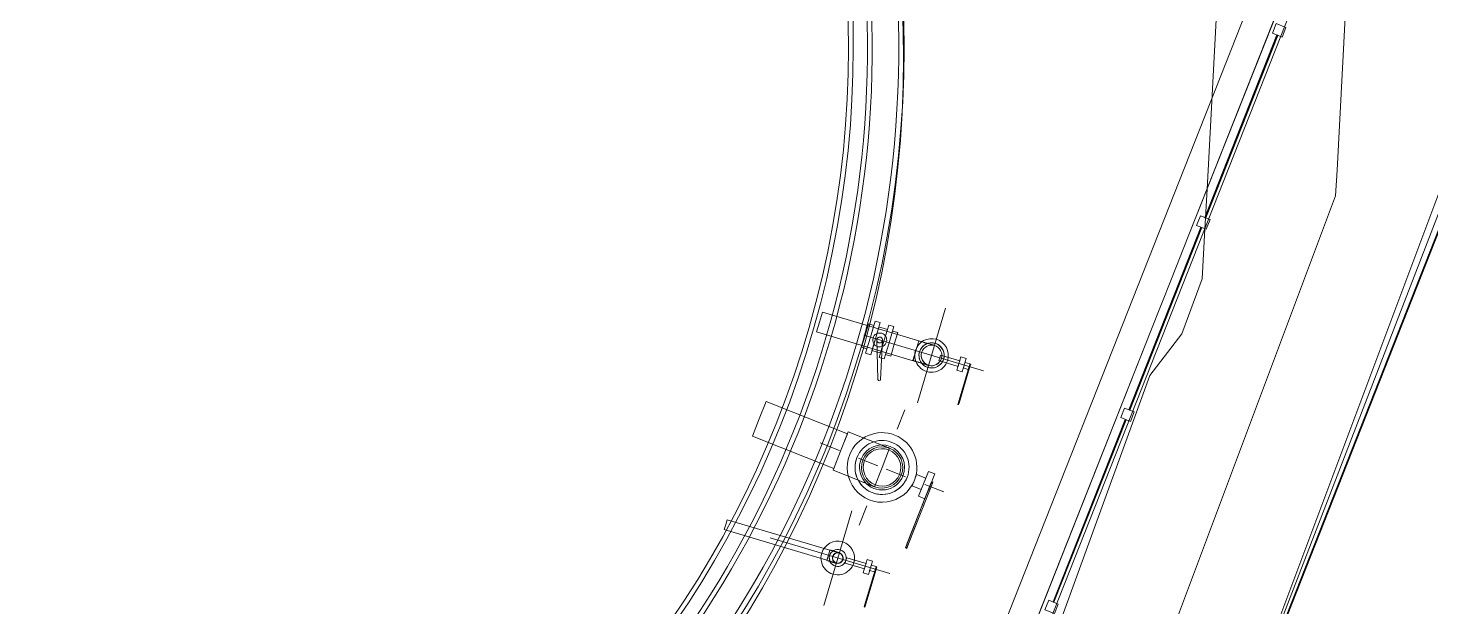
# Model space of a CAD drawing. Header units: metres. Extents: x -207 to 292, y -187 to 169.
# Drawn here: x -7.64 to -0.85, y -18.85 to -16.05 of the extents above; entities that cross this region are included whole.
import ezdxf

# ---------------------------------------------------------------- set-up
doc = ezdxf.new("R2010")
doc.units = ezdxf.units.M
doc.linetypes.add('Dash', pattern=[0.006, 0.003, -0.003])
for name, color, linetype, lineweight in [('A-GLAZ-CWMG', 7, 'Continuous', 9), ('C-TOPO', 7, 'Continuous', 9), ('C-TOPO-MAJR', 7, 'Continuous', 35), ('C-TOPO-MINR', 7, 'Continuous', 9), ('CERCO INTERIOR', 7, 'Continuous', 9), ('EQUIPOS PIS', 7, 'Continuous', 9), ('P-SANR-FIXT', 7, 'Continuous', 9), ('P-SANR-FIXT-HDLN', 7, 'Dash', 9), ('solera', 7, 'Continuous', 35)]:
    doc.layers.add(name, color=color, linetype=linetype, lineweight=lineweight)
doc.layers.add('PR10-ARQ-PL-001-Emplazamiento-C-1_dwg', color=7, linetype='Continuous', lineweight=9, true_color=0x767676)

# ---------------------------------------------------------------- blocks, each defined once
blk = doc.blocks.new('Circular Mullion - 5mm-2127248-PLANTA EMPLAZAMIENTO ACTUALIZADO')
at = {"layer": 'A-GLAZ-CWMG'}
for p, q in [((-107.6478273724652, -45.39675011483385), (-107.9973915295227, -46.28009880061981)), ((-107.6455027706611, -45.39767002051003), (-107.9950669277186, -46.281018706296)), ((-107.9950669277186, -46.281018706296), (-107.6455027706611, -45.39767002051003)), ((-107.9927423259147, -46.28193861197219), (-107.6431781688572, -45.3985899261862)), ((-107.6455027706611, -45.39767002051003), (-107.647827372465, -45.39675011483385)), ((-107.6431781688571, -45.3985899261862), (-107.6455027706611, -45.39767002051003)), ((-107.9973915295225, -46.28009880061983), (-107.9950669277186, -46.28101870629602)), ((-107.9950669277186, -46.28101870629602), (-107.9927423259146, -46.28193861197219))]:
    blk.add_line(p, q, dxfattribs=at)
blk = doc.blocks.new('Rectangular Mullion - 50 x 50 mm-2128568-PLANTA EMPLAZAMIENTO ACTUALIZADO')
at = {"layer": 'A-GLAZ-CWMG'}
for p, q in [((0.025, 0.025), (-0.025, 0.025)), ((-0.025, 0.025), (-0.025, -0.025)), ((0.025, -0.025), (0.025, 0.025)), ((-0.025, -0.025), (0.025, -0.025))]:
    blk.add_line(p, q, dxfattribs=at)
blk = doc.blocks.new('Rectangular Mullion - 50 x 50 mm-2128569-PLANTA EMPLAZAMIENTO ACTUALIZADO')
at = {"layer": 'A-GLAZ-CWMG'}
for p, q in [((-0.025, -0.025), (-0.025, 0.025)), ((-0.025, 0.025), (0.025, 0.025)), ((0.025, 0.025), (0.025, -0.025)), ((0.025, -0.025), (-0.025, -0.025))]:
    blk.add_line(p, q, dxfattribs=at)
blk = doc.blocks.new('M_Tuberia Alimentación-01 - M_Tuberia Alimentación-01-2152466-PLANTA EMPLAZAMIENTO ACTUALIZADO')
at = {"layer": 'P-SANR-FIXT'}
for p, q in [((-0.2484967248506472, 0.320122384080208), (-0.2551027530489235, 0.3201223840801734)), ((-0.2551027530488791, 0.3201223840802223), (-0.2551027530488791, 0.2959276251690544)), ((-0.2551027530488791, 0.01183938774610792), (-0.2551027530488791, 0.3168639335319202)), ((-0.2484967248506383, 0.3168639335319202), (-0.2551027530488791, 0.3168639335319202)), ((-0.2551027530488791, 0.2959276251690544), (-0.2551027530488791, -0.01962842690890711)), ((-0.2484967248506383, 0.2959276251690544), (-0.2484967248506383, 0.3201223840802223)), ((-0.2484967248506383, 0.3168639335319202), (-0.2484967248506383, 0.01183938774610791)), ((-0.2484967248506383, -0.0196284269089071), (-0.2484967248506383, 0.2959276251690544)), ((0.21538099873498, 0.09999999999995994), (0.1058930806477304, 0.09999999999995994)), ((0.2153809987350339, 3.232088392045696e-16), (0.2153809987350339, 0.1)), ((0.6387552651844799, 0.08999999999994489), (0.21538099873498, 0.08999999999994489)), ((0.2153809987350339, -2.907980233978642e-16), (0.2153809987350339, 0.08999999999999958)), ((0.6387552651844991, 0.08999999999999958), (0.6387552651844991, 0)), ((-0.2551027530488791, 0.01183938774610805), (-0.2551027530488791, -0.025)), ((-0.2551027530488791, 0.01183938774610819), (-0.2484967248506383, 0.01183938774610819)), ((-0.2161958498840431, 0.06467941261835508), (-0.2484967248506472, 0.06467941261833776)), ((-0.2484967248506378, -2.08984948266195e-16), (-0.2484967248506378, 0.064679412618372)), ((-0.2484967248506383, -0.025), (-0.2484967248506383, 0.01183938774610819)), ((-0.2484967248506378, -0.064679412618372), (-0.2484967248506378, 0)), ((-0.216195849884013, 0.064679412618372), (-0.216195849884013, 0)), ((-0.1681454552595636, 0.02964117536640202), (-0.2161958498840431, 0.02964117536641934)), ((-0.2161958498840128, -8.260995393859444e-17), (-0.2161958498840128, 0.02964117536643639)), ((-0.216195849884013, 2.08984948266195e-16), (-0.216195849884013, -0.064679412618372)), ((-0.168145455259549, 0.02964117536643639), (-0.168145455259549, 0)), ((-0.168145455259549, 9.577328008610232e-17), (-0.168145455259549, -0.02964117536643639)), ((0.2153809987350339, -0.1), (0.2153809987350339, 3.676177601895759e-16)), ((0.2153809987350339, -0.08999999999999958), (0.2153809987350339, 0)), ((0.6387552651844991, 2.907980233978642e-16), (0.6387552651844991, -0.08999999999999958)), ((-0.2551027530488791, -0.0196284269089071), (-0.2484967248506383, -0.0196284269089071)), ((-0.2551027530488889, -0.02500000000002897), (-0.2484967248506472, -0.02500000000008095)), ((-0.2484967248506819, -0.06467941261842439), (-0.2161958498840431, -0.06467941261844172)), ((-0.2161958498840128, -0.02964117536643639), (-0.2161958498840128, -2.632665229501576e-17)), ((-0.2161958498840431, -0.02964117536648864), (-0.1681454552595983, -0.02964117536647132)), ((0.1058930806477651, -0.1000000000000119), (0.2153809987350493, -0.1000000000000639)), ((0.2153809987350493, -0.09000000000004885), (0.6387552651844453, -0.09000000000006617))]:
    blk.add_line(p, q, dxfattribs=at)
at = {"layer": 'P-SANR-FIXT', "flags": 128}
for points in [[(0.1058930806477304, 0.09999999999995994), (0.1016584868576746, 0.09999999999995994), (0.0974306675143188, 0.09999999999994262), (0.09321638622682085, 0.09999999999994262), (0.0890223849460951, 0.09999999999997727), (0.08485537317966364, 0.09999999999995994), (0.08072201725730711, 0.09999999999997727), (0.07662892966688524, 0.09999999999995994), (0.0725826584753314, 0.09999999999995994), (0.06858967685342914, 0.09999999999995994), (0.06465637271992937, 0.09999999999997727), (0.06078903852243794, 0.09999999999995994), (0.05699386117070163, 0.09999999999992529), (0.05327691213882145, 0.09999999999992529), (0.04964413775236762, 0.09999999999994262), (0.04610134967536587, 0.09999999999995994), (0.04265421561309476, 0.09999999999994262), (0.03930825024455489, 0.09999999999995994), (0.03606880640079217, 0.09999999999992529), (0.03294106650068361, 0.09999999999995994), (0.02993003426099176, 0.09999999999994262), (0.02704052669084058, 0.09999999999995994), (0.02427716638610227, 0.09999999999994262), (0.02164437413377864, 0.09999999999994262), (0.01914636183968323, 0.09999999999992529), (0.01678712579075545, 0.09999999999994262), (0.01457044026129324, 0.09999999999995994), (0.01249985147537109, 0.09999999999995994), (0.01057867193324, 0.09999999999997727), (0.008809975112486155, 0.09999999999992529), (0.007196590550566635, 0.09999999999994262), (0.005741099318667421, 0.09999999999995994), (0.004445829892289203, 0.09999999999997727), (0.00331285442621911, 0.09999999999995994), (0.002343985439467269, 0.09999999999994262), (0.00154077291574713, 0.09999999999995994), (0.0009045018237617115, 0.09999999999995994), (0.0004361900615579544, 0.09999999999997727), (0.000136586827998508, 0.09999999999994262), (6.171424365675194e-06, 0.09999999999994262)], [(-3.465174813754857e-14, -0.1000000000000292), (8.470316986340549e-05, -0.1000000000000466), (0.0003386771724064602, -0.1000000000000639), (0.0007615157034769254, -0.1000000000000639), (0.001352542311572415, -0.1000000000000292), (0.002110811480257053, -0.1000000000000292), (0.003035110140502366, -0.1000000000000292), (0.00412395961173961, -0.1000000000000466), (0.005375617967014842, -0.1000000000000639), (0.006788082820029013, -0.1000000000000639), (0.008359094528310925, -0.1000000000000292), (0.01008613980819155, -0.1000000000000466), (0.01196645575568891, -0.1000000000000466), (0.01399703426644255, -0.1000000000000639), (0.01617462684797501, -0.1000000000000466), (0.0184957498166571, -0.1000000000000466), (0.02095668987088711, -0.1000000000000639), (0.02355351003154401, -0.1000000000000466), (0.02628205594035844, -0.1000000000000292), (0.02913796250594478, -0.1000000000000466), (0.03211666088699467, -0.1000000000000466), (0.03521338580157817, -0.1000000000000639), (0.03842318315028579, -0.1000000000000466), (0.04174091794226142, -0.1000000000000292), (0.04516128250950324, -0.1000000000000292), (0.04867880499827452, -0.1000000000000292), (0.05228785812307087, -0.1000000000000119), (0.05598266816869391, -0.1000000000000639), (0.05975732422736774, -0.1000000000000466), (0.063605787654508, -0.1000000000000466), (0.06752190172959463, -0.1000000000000292), (0.07149940150561934, -0.1000000000000292), (0.07553192383127216, -0.1000000000000466), (0.07961301753113995, -0.1000000000000466), (0.08373615372589785, -0.1000000000000466), (0.08789473627717789, -0.1000000000000466), (0.09208211233999655, -0.1000000000000466), (0.09629158300586588, -0.1000000000000639), (0.1005164140198515, -0.1000000000000466), (0.1047498465533855, -0.1000000000000639), (0.1058930806477651, -0.1000000000000119)]]:
    blk.add_lwpolyline(points, dxfattribs=at)
at = {"layer": 'P-SANR-FIXT'}
for centre, radius, start, end in [((-4.354376835101458e-20, 0), 0.1684943366687442, 359.9999999999994, 179.9999999999996), ((-3.922863485453557e-20, 0), 0.1684943366687442, 359.9999999999994, 179.9999999999996), ((-2.14629510331909e-20, 0), 0.1684943366687442, 359.9999999999994, 179.9999999999996), ((-1.714781753671192e-20, 0), 0.1684943366687442, 359.9999999999994, 179.9999999999996), ((-3.51032895246632e-20, 0), 0.1684943366687438, 359.9999999999994, 179.9999999999996), ((-2.558829636306329e-20, 0), 0.1684943366687438, 359.9999999999994, 179.9999999999996), ((-2.558829636306328e-20, 0), 0.1307901465824301, 1.78111062161957e-13, 180), ((-2.14629510331909e-20, 0), 0.1307901465824303, 359.9999999999994, 179.9999999999996), ((-3.922863485453557e-20, 0), 0.1307901465824303, 359.9999999999994, 179.9999999999996), ((-3.510328952466319e-20, 0), 0.1307901465824303, 359.9999999999994, 179.9999999999996), ((-5.123787571314483e-20, 0), 0.1089864609012005, 359.9999999999995, 179.9999999999996), ((-4.354376835101458e-20, 0), 0.1089864609012005, 359.9999999999995, 179.9999999999996), ((-1.714781753671191e-20, 0), 0.1089864609012005, 359.9999999999995, 179.9999999999996), ((-9.453710174581649e-21, 0), 0.1089864609012005, 359.9999999999995, 179.9999999999996), ((-5.364550253076481e-20, 9.992431805211765e-20), 0.09999999999999994, 7.251664673736819e-13, 180.0000000000002), ((1.266451756575433e-20, 0), 0.09097914548139877, 4.007498898644031e-13, 180.0000000000002), ((3.194560519766427e-20, 0), 0.09097914548139877, 4.007498898644031e-13, 180.0000000000002), ((4.048186923820066e-20, 0), 0.09097914548139877, 4.007498898644031e-13, 180.0000000000002), ((4.627881552135246e-20, 0), 0.09097914548139877, 4.007498898644031e-13, 180.0000000000002), ((-4.354376835101458e-20, 0), 0.1684943366687442, 179.9999999999999, 359.9999999999994), ((-3.922863485453557e-20, 0), 0.1684943366687442, 179.9999999999999, 359.9999999999994), ((-2.14629510331909e-20, 0), 0.1684943366687442, 179.9999999999999, 359.9999999999994), ((-1.714781753671192e-20, 0), 0.1684943366687442, 179.9999999999999, 359.9999999999994), ((-3.51032895246632e-20, 0), 0.1684943366687438, 179.9999999999999, 359.9999999999994), ((-2.558829636306329e-20, 0), 0.1684943366687438, 179.9999999999999, 359.9999999999994), ((-2.558829636306328e-20, 0), 0.1307901465824301, 180.0000000000004, 2.035554996136651e-13), ((-2.14629510331909e-20, 0), 0.1307901465824303, 179.9999999999999, 359.9999999999994), ((-3.922863485453557e-20, 0), 0.1307901465824303, 179.9999999999999, 359.9999999999994), ((-3.510328952466319e-20, 0), 0.1307901465824303, 179.9999999999999, 359.9999999999994), ((-5.123787571314483e-20, 0), 0.1089864609012005, 179.9999999999999, 359.9999999999994), ((-4.354376835101458e-20, 0), 0.1089864609012005, 179.9999999999999, 359.9999999999994), ((-1.714781753671191e-20, 0), 0.1089864609012005, 179.9999999999999, 359.9999999999994), ((-9.453710174581649e-21, 0), 0.1089864609012005, 179.9999999999999, 359.9999999999994), ((-5.364550253076481e-20, 9.992431805211765e-20), 0.09999999999999994, 180.0000000000002, 5.088887490341627e-14), ((1.266451756575433e-20, 0), 0.09097914548139877, 180.0000000000002, 5.088887490341627e-14), ((3.194560519766427e-20, 0), 0.09097914548139877, 180.0000000000002, 5.088887490341627e-14), ((4.048186923820066e-20, 0), 0.09097914548139877, 180.0000000000002, 5.088887490341627e-14), ((4.627881552135246e-20, 0), 0.09097914548139877, 180.0000000000002, 5.088887490341627e-14)]:
    blk.add_arc(centre, radius, start, end, dxfattribs=at)
at = {"layer": 'P-SANR-FIXT-HDLN'}
for p, q in [((-1.811953281616803e-20, -1.041147840717393e-15), (0, 0.30096049188159)), ((-0.3222281381753473, 0), (0, -1.041147840717393e-15)), ((0.3222281381753473, 0), (0, -1.041147840717393e-15)), ((-1.811953281616791e-20, -1.041147840717393e-15), (0, -0.30096049188159))]:
    blk.add_line(p, q, dxfattribs=at)
blk = doc.blocks.new('M_Tuberia Alimentación-02 - M_Tuberia Alimentación-02-2155587-PLANTA EMPLAZAMIENTO ACTUALIZADO')
at = {"layer": 'P-SANR-FIXT'}
for p, q in [((-2.643505027880722e-19, -8.472816166344263e-16), (0, 0.2389936257055457)), ((-0.1897114651899131, 0.190491076085369), (-0.1933912728527646, 0.1904910760853343)), ((-0.1933912728528042, 0.1904910760853377), (-0.1933912728528042, 0.1828042598845548)), ((-0.1933912728528042, 0.1904909652471099), (-0.1933912728528042, 0.1859654784972583)), ((-0.1933912728528042, 2.67404326718515e-16), (-0.1933912728528042, 0.1859654784972582)), ((-0.1933912728528042, 0.1828042598845548), (-0.1933912728528042, -0.006461004050486612)), ((-0.1933912728528042, 0.1828042598845547), (-0.1897114651899315, 0.1828042598845547)), ((-0.1897114651899315, 0.1828042598845547), (-0.1897114651899315, 0.1904910760853377)), ((-0.1897114651899315, 0.1859654784972584), (-0.1897114651899315, 0.1904909652471099)), ((-0.1897114651899315, 0.1859654784972582), (-0.1897114651899315, 2.707167823245982e-16)), ((-0.1897114651899315, -0.006461004050486624), (-0.1897114651899315, 0.1828042598845548)), ((-0.1933912728528042, 3.704510656565851e-16), (-0.1933912728528042, -0.01385887385455386)), ((-0.1933912728528042, 4.591808704101918e-16), (-0.1897114651899315, 4.591808704101918e-16)), ((-0.1650425307491244, 0.01390009744742638), (-0.1897114651899477, 0.01390009744739173)), ((-0.1897114651899315, 0.01390009744739998), (-0.1897114651899315, 0)), ((-0.1897114651899315, -0.01385887385455386), (-0.1897114651899315, 4.591808704101918e-16)), ((-0.1897114651899315, 4.491245403046258e-17), (-0.1897114651899315, -0.01390009744739998)), ((-0.1383794540930417, 0.03380192890180179), (-0.1650425307491591, 0.03380192890180179)), ((-0.1650425307491191, -1.092170456852954e-16), (-0.1650425307491191, 0.03380192890179299)), ((-0.1650425307491191, -4.491245403046258e-17), (-0.1650425307491191, 0.01390009744739998)), ((-0.1650425307491191, -0.01390009744739998), (-0.1650425307491191, 0)), ((-0.1650425307491191, -0.03380192890179299), (-0.1650425307491191, 0)), ((-0.1383794540930494, -1.092170456852954e-16), (-0.1383794540930494, 0.03380192890179299)), ((-0.04105836559595755, 0.01390009744740905), (-0.1383794540930417, 0.01390009744740905)), ((-0.1383794540930493, -4.491245403046302e-17), (-0.1383794540930493, 0.01390009744740012)), ((-0.1383794540930494, -0.03380192890179299), (-0.1383794540930494, 0)), ((-0.1383794540930493, -0.01390009744740012), (-0.1383794540930493, 0)), ((-0.04105836559595109, -4.491245403046302e-17), (-0.04105836559595109, 0.01390009744740012)), ((-0.04105836559595109, -0.01390009744740012), (-0.04105836559595109, 0)), ((0.04738928398594754, 0.02641715653502388), (0.04214382561189105, 0.02641715653505853)), ((0.0473892839859497, 8.787205630240684e-17), (0.0473892839859497, 0.02641715653503994)), ((0.5660572690482853, 0.02500000000001164), (0.04738928398594754, 0.02500000000001164)), ((0.0473892839859497, -6.967499847537815e-17), (0.0473892839859497, 0.02500000000000014)), ((0.0473892839859497, -0.02641715653503993), (0.0473892839859497, 2.51586847816659e-18)), ((0.5660572690483285, -6.967499847537815e-17), (0.5660572690483285, 0.02500000000000014)), ((-0.2621750980009191, -3.014020239089018e-19), (0.3414942734020562, -1.950509555442414e-15)), ((-0.1933912728528042, -0.006461004050486624), (-0.1897114651899315, -0.006461004050486624)), ((-0.1933912728528339, -0.0138588738545338), (-0.1897114651899477, -0.0138588738545338)), ((-0.1897114651899477, -0.01390009744739173), (-0.1650425307491244, -0.01390009744740905)), ((-0.1650425307491244, -0.03380192890178446), (-0.1383794540930763, -0.03380192890180179)), ((-0.1383794540930417, -0.01390009744740905), (-0.0410583655959922, -0.01390009744739173)), ((-2.643505027880703e-19, -8.472816166344263e-16), (0, -0.2389936257055457)), ((0.04214382561185639, -0.02641715653505853), (0.04738928398594754, -0.02641715653504121)), ((0.0473892839859497, -0.02500000000000014), (0.0473892839859497, -2.220446049250325e-17)), ((0.04738928398594754, -0.02499999999999432), (0.56605726904832, -0.02499999999999432)), ((0.5660572690483285, -0.02500000000000014), (0.5660572690483285, -2.220446049250325e-17))]:
    blk.add_line(p, q, dxfattribs=at)
at = {"layer": 'P-SANR-FIXT', "flags": 128}
for points in [[(0.04214382561189105, 0.02641715653505853), (0.04045852208559127, 0.02641715653505853), (0.03877591468543915, 0.02641715653504121), (0.03709869522427135, 0.02641715653504121), (0.03542954689554472, 0.02641715653505853), (0.03377113998043524, 0.02641715653504121), (0.03212612757624766, 0.02641715653505853), (0.03049714135192289, 0.02641715653504121), (0.0288867873379546, 0.02641715653504121), (0.02729764175716009, 0.02641715653504121), (0.02573224690358266, 0.02641715653505853), (0.02419310707493069, 0.02641715653504121), (0.02268268456666237, 0.02641715653502388), (0.02120339573256706, 0.02641715653505853), (0.01975760711925877, 0.02641715653505853), (0.01834763168005693, 0.02641715653507586), (0.01697572507487266, 0.02641715653505853), (0.01564408206164508, 0.02641715653504121), (0.01435483298514892, 0.02641715653504121), (0.01311004036885652, 0.02641715653502388), (0.01191169561539837, 0.02641715653507586), (0.01076171582075067, 0.02641715653505853), (0.009661940707243777, 0.02641715653502388), (0.00861412968055456, 0.02641715653504121), (0.007619959014667711, 0.02641715653502388), (0.006681019170696709, 0.02641715653502388), (0.005798812251990149, 0.02641715653504121), (0.004974749601448821, 0.02641715653504121), (0.004210149543617809, 0.02641715653507586), (0.00350623527536527, 0.02641715653505853), (0.002864132909410091, 0.02641715653505853), (0.002284869672604236, 0.02641715653504121), (0.00176937226243499, 0.02641715653505853), (0.001318465364900385, 0.02641715653505853), (0.0009328703348320233, 0.02641715653505853), (0.0006132040419572149, 0.02641715653504121), (0.0003599778842250999, 0.02641715653505853), (0.0001735969694709638, 0.02641715653505853), (5.435946739389692e-05, 0.02641715653502388), (2.456132471525052e-06, 0.02641715653505853)], [(-3.465174813754857e-14, -0.02641715653504121), (3.371056538790072e-05, -0.02641715653502388), (0.0001347883318231652, -0.02641715653504121), (0.0003030715964726369, -0.02641715653502388), (0.0005382911420044366, -0.02641715653500655), (0.00084007066727454, -0.02641715653502388), (0.001207927389504857, -0.02641715653502388), (0.001641272816393485, -0.02641715653500655), (0.002139413687602701, -0.02641715653502388), (0.002701553084100033, -0.02641715653502388), (0.003326791702718856, -0.02641715653502388), (0.004014129295037583, -0.02641715653502388), (0.004762466267632044, -0.02641715653504121), (0.005570605440894269, -0.02641715653502388), (0.006437253964546472, -0.02641715653500655), (0.007361025385865287, -0.02641715653502388), (0.008340441867566915, -0.02641715653502388), (0.009373936552269152, -0.02641715653502388), (0.01045985606892164, -0.02641715653502388), (0.01159646317801635, -0.02641715653500655), (0.0127819395505192, -0.02641715653500655), (0.01401438867723082, -0.02641715653500655), (0.01529183890233917, -0.02641715653502388), (0.01661224657814937, -0.02641715653504121), (0.0179734993339217, -0.02641715653502388), (0.0193734194556645, -0.02641715653502388), (0.02080976736984767, -0.02641715653502388), (0.02228024522618553, -0.02641715653502388), (0.02378250057384075, -0.02641715653502388), (0.02531413012463891, -0.02641715653504121), (0.02687268359813033, -0.02641715653500655), (0.02845566764111873, -0.02641715653502388), (0.03006054981690895, -0.02641715653504121), (0.03168476265626969, -0.02641715653502388), (0.03332570776529419, -0.02641715653504121), (0.03498075998173891, -0.02641715653502388), (0.03664727157516182, -0.02641715653504121), (0.03832257648250961, -0.02641715653505853), (0.0400039945732974, -0.02641715653504121), (0.04168883593727742, -0.02641715653502388), (0.04214382561185639, -0.02641715653505853)]]:
    blk.add_lwpolyline(points, dxfattribs=at)
at = {"layer": 'P-SANR-FIXT'}
for centre, radius, start, end in [((0, 0), 0.08135233843567118, 359.9999999999994, 179.9999999999996), ((0, 0), 0.08135233843567118, 359.9999999999994, 179.9999999999996), ((0, 0), 0.08135233843568421, 359.9999999999994, 179.9999999999996), ((0, 0), 0.08135233843568421, 359.9999999999994, 179.9999999999996), ((0, 0), 0.08135233843567118, 179.9999999999999, 359.9999999999994), ((0, 0), 0.08135233843567118, 179.9999999999999, 359.9999999999994), ((0, 0), 0.08135233843568421, 180, 359.9999999999994), ((0, 0), 0.08135233843568421, 180, 359.9999999999994), ((0, 0), 0.04105836559595545, 2.353610464283002e-13, 180), ((0, 0), 0.04105836559595109, 359.9999999999994, 179.9999999999996), ((0, 0), 0.04105836559595109, 359.9999999999994, 179.9999999999996), ((0, 0), 0.04105836559594278, 359.9999999999994, 179.9999999999996), ((0, 0), 0.04105836559594278, 359.9999999999994, 179.9999999999996), ((0, 0), 0.04105836559595551, 359.9999999999994, 179.9999999999996), ((0, 0), 0.04105836559595546, 180.0000000000004, 2.035554996136651e-13), ((0, 0), 0.04105836559595109, 179.9999999999999, 359.9999999999994), ((0, 0), 0.04105836559595109, 179.9999999999999, 359.9999999999994), ((0, 0), 0.04105836559594279, 179.9999999999999, 359.9999999999994), ((0, 0), 0.04105836559594279, 179.9999999999999, 359.9999999999994), ((0, 0), 0.04105836559595552, 179.9999999999999, 359.9999999999994), ((-2.076632604713839e-18, 2.51586847816659e-18), 0.02641715653503992, 7.124442486478279e-13, 180.0000000000002), ((-2.076632604713839e-18, 2.51586847816659e-18), 0.02641715653503992, 180.0000000000006, 4.071109992273301e-13), ((1.392423537617156e-19, 0), 0.02499999999999947, 2.608054838800084e-13, 180), ((1.476276369569623e-20, 0), 0.02499999999999952, 359.9999999999994, 179.9999999999996), ((1.392423537617156e-19, 0), 0.02499999999999947, 180.0000000000004, 2.035554996136651e-13), ((1.476276369569623e-20, 0), 0.02499999999999952, 180, 359.9999999999994)]:
    blk.add_arc(centre, radius, start, end, dxfattribs=at)
blk = doc.blocks.new('M_Tuberia Red Oxigeno1 - M_Tuberia Red Oxigeno1 2-2338618-PLANTA EMPLAZAMIENTO ACTUALIZADO')
at = {"layer": 'P-SANR-FIXT'}
for p, q in [((-2.643505027880722e-19, -8.472816166344263e-16), (0, 0.2389936257055457)), ((-0.1897114651899131, 0.190491076085317), (-0.1933912728527992, 0.1904910760853343)), ((-0.1933912728528042, 0.1904910760853377), (-0.1933912728528042, 0.1828042598845548)), ((-0.1933912728528042, 0.1904909652471099), (-0.1933912728528042, 0.1859654784972583)), ((-0.1933912728528042, 2.67404326718515e-16), (-0.1933912728528042, 0.1859654784972582)), ((-0.1933912728528042, 0.1828042598845548), (-0.1933912728528042, -0.006461004050486612)), ((-0.1933912728528042, 0.1828042598845547), (-0.1897114651899315, 0.1828042598845547)), ((-0.1897114651899315, 0.1828042598845547), (-0.1897114651899315, 0.1904910760853377)), ((-0.1897114651899315, 0.1859654784972584), (-0.1897114651899315, 0.1904909652471099)), ((-0.1897114651899315, 0.1859654784972582), (-0.1897114651899315, 2.707167823245982e-16)), ((-0.1897114651899315, -0.006461004050486624), (-0.1897114651899315, 0.1828042598845548)), ((0.2026005853559498, 0.1828042598845549), (0.2497897156204617, -0.006461004050486612)), ((0.2497897156204617, -0.006461004050486612), (0.2026005853559498, 0.1828042598845549)), ((0.2757033874776504, 2.030375867434487e-16), (0.2152795406945136, 0.1859654784972582)), ((0.2152795406945136, 0.1859654784972582), (0.2757033874776504, 2.030375867434487e-16)), ((0.2403971169591496, 0.08135233843568972), (0.2145837906086899, 0.0813523384356724)), ((0.2145837906086998, -2.628566579543462e-16), (0.2145837906086998, 0.08135233843568415)), ((0.2403971169591418, -2.628566579543462e-16), (0.2403971169591418, 0.08135233843568415)), ((0.3090227894518063, 0.08135233843565506), (0.2832094631013466, 0.08135233843563774)), ((0.2832094631013563, -2.628566579543042e-16), (0.2832094631013563, 0.08135233843567112)), ((0.3090227894517986, -2.628566579543042e-16), (0.3090227894517986, 0.08135233843567112)), ((-0.1933912728528042, 3.704510656565851e-16), (-0.1933912728528042, -0.01385887385455386)), ((-0.1933912728528042, 4.591808704101918e-16), (-0.1897114651899315, 4.591808704101918e-16)), ((-0.1650425307491244, 0.01390009744739173), (-0.1897114651899131, 0.0139000974473744)), ((-0.1897114651899315, 0.01390009744739998), (-0.1897114651899315, 0)), ((-0.1897114651899315, -0.01385887385455386), (-0.1897114651899315, 4.591808704101918e-16)), ((-0.1897114651899315, 4.491245403046258e-17), (-0.1897114651899315, -0.01390009744739998)), ((-0.138379454093007, 0.03380192890178446), (-0.1650425307490898, 0.03380192890178446)), ((-0.1650425307491191, -1.092170456852954e-16), (-0.1650425307491191, 0.03380192890179299)), ((-0.1650425307491191, -4.491245403046258e-17), (-0.1650425307491191, 0.01390009744739998)), ((-0.1650425307491191, -0.01390009744739998), (-0.1650425307491191, 0)), ((-0.1650425307491191, -0.03380192890179299), (-0.1650425307491191, 0)), ((-0.1383794540930494, -1.092170456852954e-16), (-0.1383794540930494, 0.03380192890179299)), ((-0.0410583655959229, 0.0139000974473744), (-0.1383794540930417, 0.01390009744739173)), ((-0.1383794540930493, -4.491245403046302e-17), (-0.1383794540930493, 0.01390009744740012)), ((-0.1383794540930494, -0.03380192890179299), (-0.1383794540930494, 0)), ((-0.1383794540930493, -0.01390009744740012), (-0.1383794540930493, 0)), ((-0.04105836559595109, -4.491245403046302e-17), (-0.04105836559595109, 0.01390009744740012)), ((-0.04105836559595109, -0.01390009744740012), (-0.04105836559595109, 0)), ((0.5660572690483546, 0.05000000000002328), (0.0787273246833709, 0.04999999999997131)), ((0.07872732468334603, -1.615544574432591e-16), (0.07872732468334603, 0.05000000000000014)), ((0.07872732468334603, -0.05000000000000014), (0.07872732468334603, 1.332267629550191e-16)), ((0.07999999999999928, 0.05), (0.07999999999999928, -1.590385889650921e-16)), ((0.07999999999999928, 2.51586847816659e-18), (0.07999999999999928, -0.05)), ((0.2145837906086899, 0.05905836559595346), (0.1881408709326617, 0.05905836559593614)), ((0.188140870932628, -1.908228442267613e-16), (0.188140870932628, 0.05905836559594225)), ((0.188140870932628, -0.05905836559594225), (0.188140870932628, 1.573630974752287e-16)), ((0.2145837906086997, -1.908228442267613e-16), (0.2145837906086997, 0.05905836559594225)), ((0.2145837906086998, -0.08135233843568415), (0.2145837906086998, 0)), ((0.2145837906086997, -0.05905836559594225), (0.2145837906086997, 1.573630974752287e-16)), ((0.2618032900302481, 0.05905836559595346), (0.2403971169591496, 0.05905836559591881)), ((0.2403971169591418, -1.908228442267877e-16), (0.2403971169591418, 0.05905836559595042)), ((0.2403971169591418, -0.05905836559595042), (0.2403971169591418, 1.573630974752505e-16)), ((0.2403971169591418, -0.08135233843568415), (0.2403971169591418, 0)), ((0.2832094631013466, 0.05905836559593614), (0.2618032900302481, 0.05905836559595346)), ((0.2832094631013563, -1.908228442267882e-16), (0.2832094631013563, 0.05905836559595059)), ((0.2832094631013563, -0.08135233843567112), (0.2832094631013563, 0)), ((0.2832094631013563, -0.05905836559595059), (0.2832094631013563, 1.573630974752509e-16)), ((0.3354657091278691, 0.05905836559595346), (0.3090227894518409, 0.05905836559595346)), ((0.3090227894517985, 0.05905836559595486), (0.3090227894517985, 0)), ((0.3090227894517985, 1.90822844226802e-16), (0.3090227894517985, -0.05905836559595486)), ((0.3090227894517986, -0.08135233843567112), (0.3090227894517986, 0)), ((0.33546570912787, -1.90822844226802e-16), (0.33546570912787, 0.05905836559595486)), ((0.33546570912787, -0.05905836559595486), (0.33546570912787, 1.573630974752623e-16)), ((0.5660572690483286, -1.615544574432591e-16), (0.5660572690483286, 0.05000000000000014)), ((0.5660572690483286, -0.05000000000000014), (0.5660572690483286, 1.332267629550191e-16)), ((-0.2621750980009191, -3.014020239089018e-19), (0.3414942734020562, -1.950509555442414e-15)), ((-0.1933912728528042, -0.006461004050486624), (-0.1897114651899315, -0.006461004050486624)), ((-0.1933912728527992, -0.01385887385455112), (-0.1897114651899131, -0.0138588738545338)), ((-0.1897114651899477, -0.01390009744742638), (-0.1650425307490898, -0.01390009744739173)), ((-0.1650425307490898, -0.03380192890178446), (-0.138379454093007, -0.03380192890178446)), ((-0.138379454093007, -0.01390009744739173), (-0.04105836559595755, -0.0139000974473744)), ((-2.643505027880703e-19, -8.472816166344263e-16), (0, -0.2389936257055457)), ((0.0787273246833709, -0.05000000000000596), (0.5660572690483546, -0.05000000000000596)), ((0.1881408709326617, -0.05905836559597078), (0.2145837906086899, -0.05905836559593614)), ((0.2403971169591496, -0.05905836559593614), (0.2618032900302827, -0.05905836559593614)), ((0.2618032900302827, -0.05905836559593614), (0.2832094631013466, -0.05905836559597078)), ((0.3090227894518063, -0.05905836559595346), (0.3354657091279038, -0.05905836559597078)), ((0.2145837906086899, -0.0813523384356724), (0.2403971169591496, -0.08135233843568972)), ((0.2832094631014159, -0.08135233843568972), (0.3090227894518063, -0.0813523384356724))]:
    blk.add_line(p, q, dxfattribs=at)
at = {"layer": 'P-SANR-FIXT', "flags": 128}
for points in [[(0.08000000000001646, 0.04999999999998864), (0.07680085326511381, 0.05000000000000596), (0.07360682448249081, 0.05000000000000596), (0.07042302341691212, 0.04999999999998864), (0.06725454347089872, 0.05000000000000596), (0.06410645353640412, 0.05000000000000596), (0.06098378988582008, 0.04999999999998864), (0.0578915481148908, 0.04999999999997131), (0.05483467515070297, 0.04999999999998864), (0.05181806133802357, 0.05000000000000596), (0.04884653261531621, 0.05000000000000596), (0.04592484279474757, 0.05000000000000596), (0.04305766595668301, 0.05000000000000596), (0.04024958897249781, 0.05000000000000596), (0.0375051041663417, 0.04999999999998864), (0.03482860212840105, 0.05000000000000596), (0.03222436469102413, 0.04999999999998864), (0.02969655807855561, 0.04999999999997131), (0.0272492262423154, 0.05000000000000596), (0.02488628439118656, 0.05000000000000596), (0.02261151272806929, 0.04999999999998864), (0.02042855040231916, 0.04999999999998864), (0.01834088968808028, 0.05000000000002328), (0.01635187039714128, 0.05000000000000596), (0.01446467453591304, 0.04999999999998864), (0.01268232121536403, 0.04999999999998864), (0.01100766182053203, 0.05000000000000596), (0.009443375449210544, 0.04999999999997131), (0.007991964625874062, 0.05000000000000596), (0.006655751298257656, 0.04999999999998864), (0.005436873122620272, 0.04999999999998864), (0.004337280044067666, 0.04999999999998864), (0.003358731176855508, 0.05000000000000596), (0.002502791990563492, 0.04999999999998864), (0.001770831805189755, 0.04999999999998864), (0.00116402160091784, 0.05000000000000596), (0.0006833321447045819, 0.05000000000000596), (0.0003295324369808441, 0.04999999999998864), (0.0001031884819649349, 0.04999999999998864), (4.662381623347756e-06, 0.04999999999997131)], [(0, -0.04999999999998864), (6.399146714284144e-05, -0.05000000000000596), (0.000255863495802987, -0.05000000000000596), (0.0005753091317166764, -0.05000000000002328), (0.00102181732996678, -0.05000000000002328), (0.00159467377269475, -0.04999999999998864), (0.002292962011845976, -0.05000000000000596), (0.003115564935111979, -0.04999999999998864), (0.004061166553406202, -0.04999999999998864), (0.005128254105784436, -0.05000000000002328), (0.006315120479800135, -0.04999999999998864), (0.007619866942443332, -0.05000000000000596), (0.009040406177678234, -0.05000000000000596), (0.01057446562579753, -0.04999999999998864), (0.01221959111894521, -0.05000000000002328), (0.01397315080726357, -0.04999999999997131), (0.0158323393692539, -0.05000000000002328), (0.01779418249994014, -0.05000000000002328), (0.01985554166876191, -0.05000000000002328), (0.02201311914071667, -0.05000000000000596), (0.02426346325226168, -0.04999999999998864), (0.02660297393272358, -0.05000000000000596), (0.0290279084641119, -0.04999999999998864), (0.03153438746852535, -0.05000000000000596), (0.03411840111421061, -0.04999999999997131), (0.03677581553057117, -0.05000000000000596), (0.03950237942138411, -0.05000000000000596), (0.04229373086610667, -0.05000000000000596), (0.04514540429783738, -0.05000000000000596), (0.04805283764753622, -0.05000000000000596), (0.05101137964185609, -0.05000000000004061), (0.05401629724491759, -0.05000000000002328), (0.05706278322947338, -0.05000000000000596), (0.06014596386782906, -0.05000000000002328), (0.06326090672869442, -0.05000000000000596), (0.06640262856801019, -0.04999999999998864), (0.06956610330096391, -0.05000000000000596), (0.07274627004282411, -0.05000000000002328), (0.07593804120532123, -0.04999999999998864), (0.07913631063537305, -0.05000000000000596), (0.07999999999998181, -0.05000000000004061)]]:
    blk.add_lwpolyline(points, dxfattribs=at)
at = {"layer": 'P-SANR-FIXT'}
for centre, radius, start, end in [((0.209050589994953, 0.1839415697281072), 0.006549506357230487, 18.00000000000077, 190.0000000000103), ((0.209050589994953, 0.1839415697281072), 0.006549506357230514, 18.00000000000137, 190.0000000000106), ((0, 0), 0.08135233843567118, 359.9999999999994, 179.9999999999996), ((0, 0), 0.08135233843567118, 359.9999999999994, 179.9999999999996), ((0, 0), 0.08135233843568421, 359.9999999999994, 179.9999999999996), ((0, 0), 0.08135233843568421, 359.9999999999994, 179.9999999999996), ((0, 0), 0.08135233843567118, 179.9999999999999, 359.9999999999994), ((0, 0), 0.08135233843567118, 179.9999999999999, 359.9999999999994), ((0, 0), 0.08135233843568421, 180, 359.9999999999994), ((0, 0), 0.08135233843568421, 180, 359.9999999999994), ((0, 0), 0.06105836559595546, 2.289999370653732e-13, 180), ((0, 0), 0.06105836559595113, 359.9999999999994, 179.9999999999996), ((0, 0), 0.06105836559595113, 359.9999999999994, 179.9999999999996), ((0, 0), 0.06105836559594282, 359.9999999999994, 179.9999999999996), ((0, 0), 0.06105836559594282, 359.9999999999994, 179.9999999999996), ((0, 0), 0.06105836559595556, 359.9999999999994, 179.9999999999996), ((0, 0), 0.06105836559595547, 180.0000000000002, 2.035554996136651e-13), ((0, 0), 0.06105836559595113, 179.9999999999998, 359.9999999999994), ((0, 0), 0.06105836559595113, 179.9999999999998, 359.9999999999994), ((0, 0), 0.06105836559594283, 179.9999999999998, 359.9999999999994), ((0, 0), 0.06105836559594283, 179.9999999999998, 359.9999999999994), ((0, 0), 0.06105836559595557, 179.9999999999998, 359.9999999999994), ((1.353583911622991e-16, 2.51586847816659e-18), 0.05000000000000005, 359.9999999999996, 179.9999999999998), ((1.364274792412455e-19, 0), 0.04999999999999973, 2.289999370653732e-13, 180), ((1.476276369569623e-20, 0), 0.04999999999999981, 359.9999999999994, 179.9999999999996), ((1.353583911622991e-16, 2.51586847816659e-18), 0.05000000000000005, 179.9999999999997, 359.9999999999992), ((1.364274792412455e-19, 0), 0.04999999999999973, 180.0000000000003, 2.035554996136651e-13), ((1.476276369569623e-20, 0), 0.04999999999999981, 179.9999999999998, 359.9999999999994), ((0.2618032900302503, 0), 0.03380192890179301, 4.261943273161113e-13, 180.0000000000002), ((0.2618032900302507, 0), 0.03380192890179301, 4.261943273161113e-13, 180.0000000000002), ((0.2618032900302503, 0), 0.03380192890179302, 180.0000000000002, 5.088887490341627e-14), ((0.2618032900302507, 0), 0.03380192890179302, 180.0000000000002, 5.088887490341627e-14), ((0.261803290030251, 0), 0.01390009744739992, 359.9999999999996, 179.9999999999997), ((0.2618032900302508, 0), 0.01390009744739986, 5.025276396712356e-13, 180.0000000000003), ((0.2618032900302494, 0), 0.01390009744740016, 5.088887490341627e-13, 180.0000000000003), ((0.2618032900302504, 0), 0.01390009744740017, 3.943887805014761e-13, 180.0000000000002), ((0.261803290030251, 0), 0.01390009744739989, 179.9999999999998, 359.9999999999993), ((0.2618032900302508, 0), 0.01390009744739984, 179.9999999999998, 0), ((0.2618032900302494, 0), 0.01390009744740017, 179.9999999999998, 0), ((0.2618032900302504, 0), 0.01390009744740017, 180.0000000000003, 1.526666247102488e-13), ((0.2619729783293774, -0.0001278693050623513), 0.0137310045494915, 207.4664281568268, 0.5335718431736447), ((0.2619729783293774, -0.0001278693050623513), 0.0137310045494915, 207.4664281568271, 0.5335718431740148)]:
    blk.add_arc(centre, radius, start, end, dxfattribs=at)
blk = doc.blocks.new('M_Estanque-Terraza - M_Estanque-Terraza-2331352-PLANTA EMPLAZAMIENTO ACTUALIZADO')
at = {"layer": 'P-SANR-FIXT'}
for centre, radius, start, end in [((-1.696641881242665e-15, 0), 5.151627146850166, 8.142219984546603e-13, 180.0000000000002), ((-1.242570705970596e-15, 0), 5.151627146850166, 8.142219984546603e-13, 180.0000000000002), ((-1.242570705970596e-15, 0), 5.126627146850165, 359.9999999999996, 180.0000000000002), ((-1.656194243939091e-15, 0), 5.126627146850165, 359.9999999999996, 180.0000000000002), ((-2.165734258596785e-15, 0), 4.998277258842649, 359.9999999999996, 180.0000000000002), ((-2.165734258596785e-15, 0), 4.975544739836833, 359.9999999999991, 179.9999999999998), ((-3.248601387895178e-15, 0), 4.905907101428718, 1.017777498068325e-12, 180.0000000000002), ((-3.248601387895178e-15, 0), 4.88317458242289, 1.024138607431252e-12, 180.0000000000002), ((-3.248601387895178e-15, 0), 4.905907101428718, 180.0000000000004, 5.088887490341627e-14), ((-3.248601387895178e-15, 0), 4.88317458242289, 180.0000000000004, 5.088887490341627e-14)]:
    blk.add_arc(centre, radius, start, end, dxfattribs=at)
blk = doc.blocks.new('YADRAN_LASQUEMAS_ARQ_MO_002_TERRAZAS_rvt-1-PLANTA EMPLAZAMIENTO ACTUALIZADO')
at = {"layer": 'A-GLAZ-CWMG', "lineweight": 9, "rotation": 0.04732021557798028}
for p in [(106.0160011236295, 29.40302381812015), (106.0160011236296, 29.40302381812005), (106.0160011236295, 29.40302381812015), (106.0160011236295, 29.40302381812015), (105.6488069280349, 28.47287951602453), (105.6488069280349, 28.47287951602462), (105.6488069280349, 28.47287951602453), (105.6488069280349, 28.47287951602453), (105.2816127324405, 27.54273521392829), (105.2816127324406, 27.54273521392821), (105.2816127324406, 27.54273521392821), (105.2816127324405, 27.54273521392829)]:
    blk.add_blockref('Circular Mullion - 5mm-2127248-PLANTA EMPLAZAMIENTO ACTUALIZADO', p, dxfattribs=at)
at = {"layer": 'A-GLAZ-CWMG', "lineweight": 9, "extrusion": (0, 0, -1), "rotation": 111.5426797844188}
for name, p in [('Rectangular Mullion - 50 x 50 mm-2128568-PLANTA EMPLAZAMIENTO ACTUALIZADO', (1.582791440378045, -16.06028082985311)), ('Rectangular Mullion - 50 x 50 mm-2128569-PLANTA EMPLAZAMIENTO ACTUALIZADO', (1.582791440378045, -16.06028082985311)), ('Rectangular Mullion - 50 x 50 mm-2128568-PLANTA EMPLAZAMIENTO ACTUALIZADO', (1.949985635972463, -16.99042513194915)), ('Rectangular Mullion - 50 x 50 mm-2128569-PLANTA EMPLAZAMIENTO ACTUALIZADO', (1.949985635972463, -16.99042513194915)), ('Rectangular Mullion - 50 x 50 mm-2128568-PLANTA EMPLAZAMIENTO ACTUALIZADO', (2.317179831566895, -17.92056943404523)), ('Rectangular Mullion - 50 x 50 mm-2128569-PLANTA EMPLAZAMIENTO ACTUALIZADO', (2.317179831566895, -17.92056943404523)), ('Rectangular Mullion - 50 x 50 mm-2128568-PLANTA EMPLAZAMIENTO ACTUALIZADO', (2.684374027161317, -18.85071373614128)), ('Rectangular Mullion - 50 x 50 mm-2128569-PLANTA EMPLAZAMIENTO ACTUALIZADO', (2.684374027161317, -18.85071373614128))]:
    blk.add_blockref(name, p, dxfattribs=at)
at = {"layer": 'P-SANR-FIXT', "lineweight": 9}
for name, p, rotation in [('M_Estanque-Terraza - M_Estanque-Terraza-2331352-PLANTA EMPLAZAMIENTO ACTUALIZADO', (-8.550864449030241, -16.14780023502216), 258.3634150491357), ('M_Tuberia Red Oxigeno1 - M_Tuberia Red Oxigeno1 2-2338618-PLANTA EMPLAZAMIENTO ACTUALIZADO', (-3.265261725009458, -17.63345622420968), 163.409999999999), ('M_Tuberia Alimentación-01 - M_Tuberia Alimentación-01-2152466-PLANTA EMPLAZAMIENTO ACTUALIZADO', (-3.504923969269909, -18.17570652757803), 158.4099999999995), ('M_Tuberia Alimentación-02 - M_Tuberia Alimentación-02-2155587-PLANTA EMPLAZAMIENTO ACTUALIZADO', (-3.71913131749373, -18.61403733514264), 163.409999999999)]:
    blk.add_blockref(name, p, dxfattribs=dict(at, rotation=rotation))
blk = doc.blocks.new('PR10-ARQ-PL-001-Emplazamiento-C-1_dwg-674643-PLANTA EMPLAZAMIENTO ACTUALIZADO')
at = {"layer": 'C-TOPO', "flags": 128}
for points in [[(-7.033372434997559, -32.80814859008792), (-3.288357131195069, -23.3104632019043), (-3.242730555725132, -23.19474933471683), (-2.919356398773194, -22.3746435791016), (-2.799434939575196, -22.0705133056641), (-2.636118745422364, -21.656329284668), (-1.134854566955601, -17.84899075012211), (0.7822170799255025, -12.98712937316898), (1.481898936080933, -11.21267489318851), (2.135033924102784, -9.55626727752689), (2.620786251068115, -8.324357006835973), (2.6509780128479, -8.223382937622105), (2.862930773162843, -7.514529112243653), (3.00795099105835, -6.68180784759525), (3.014895043945313, -6.554048785400425), (3.05382551651001, -5.837799481201172)], [(3.05382551651001, -5.837799481201172), (3.014895043945313, -6.554048785400425), (3.00795099105835, -6.68180784759525), (2.862930773162843, -7.514529112243653), (2.6509780128479, -8.223382937622105), (2.620786251068115, -8.324357006835973), (2.135033924102784, -9.55626727752689), (1.481898936080933, -11.21267489318851), (0.7822170799255025, -12.98712937316898), (-1.134854566955601, -17.84899075012211), (-2.636118745422364, -21.656329284668), (-2.799434939575196, -22.0705133056641), (-2.919356398773194, -22.3746435791016), (-3.242730555725132, -23.19474933471683), (-3.288357131195069, -23.3104632019043), (-7.033372434997559, -32.80814859008792)], [(-5.944042996215821, -30.10852034912113), (-2.296743239593506, -20.79352148437503), (2.682056929779018, -7.887521461486852), (2.908356779479946, -6.618521594238282), (2.667956918334927, -4.412521362304688), (2.058256779098511, -2.757521509552037), (0.8637567975997579, -1.019521417808533), (-1.669543151092564, 0.8374786050796509), (-22.17004211425785, 8.990478556823765), (-26.33904345703129, 10.64847909851074), (-28.76234205322272, 11.41147903747559), (-30.71814360351566, 11.46747910766605), (-32.75734238891605, 10.90447858886719), (-34.0066428771973, 10.2394784820557), (-34.58824226074226, 9.870478912353516), (-35.70204404296879, 9.034478778076172), (-36.69724376220707, 7.721478689575195), (-37.6353423156739, 5.490478820800782), (-38.52224399414069, 3.372478450012207), (-63.79554320068367, -60.76652343750007)], [(1.475317651748657, -5.158747906494141), (1.580345107269252, -5.97585500793457), (1.586867383575439, -6.391303486633301), (1.593277166748047, -6.799582635498082), (1.513951194763184, -7.619583746337891), (1.343363642120361, -8.425558387756382), (1.244664579391479, -8.722683856201172), (1.218579325675964, -8.801211039733888), (1.083657619285584, -9.207381596374512), (0.009293324120342733, -11.92258504943851), (-0.2681195899486889, -12.62368062744144), (-1.046919091415405, -14.59191397705082), (-2.022631046676636, -17.05779602050785), (-2.103955443191528, -17.26332417297367), (-2.20340925636295, -17.51467045898441), (-3.905821767425537, -21.81711714477543), (-5.188242036438023, -25.05813327026367), (-5.74953800811771, -26.47667691650394), (-7.213280058288575, -30.17594181518558)], [(-7.213280058288575, -30.17594181518558), (-5.74953800811771, -26.47667691650394), (-5.188242036438023, -25.05813327026367), (-3.905821767425537, -21.81711714477543), (-2.20340925636295, -17.51467045898441), (-2.103955443191528, -17.26332417297367), (-2.022631046676636, -17.05779602050785), (-1.046919091415405, -14.59191397705082), (-0.2681195899486889, -12.62368062744144), (0.009293324120342733, -11.92258504943851), (1.083657619285584, -9.207381596374512), (1.218579325675964, -8.801211039733888), (1.244664579391479, -8.722683856201172), (1.343363642120361, -8.425558387756382), (1.513951194763184, -7.619583746337891), (1.593277166748047, -6.799582635498082), (1.586867383575439, -6.391303486633301), (1.580345107269252, -5.97585500793457), (1.475317651748657, -5.158747906494141)]]:
    blk.add_lwpolyline(points, dxfattribs=at)
at = {"layer": 'C-TOPO-MAJR', "color": 1, "lineweight": 9, "true_color": 0xff0000, "flags": 128}
blk.add_lwpolyline([(2.606135240362587, -4.501383781641456), (2.806855506537036, -6.569401754857346), (2.824797656292938, -6.628818249907371), (2.612726750689625, -7.795189699838046), (2.586571198404818, -7.865619147145102), (2.571888845611613, -7.931799260041361), (2.564286742916206, -7.959802360607005), (2.537379960704488, -8.006986699384779), (1.096253868922954, -11.79222962872909), (0.9157520940412961, -11.96836054969228), (1.016401711943961, -12.01809667900087), (0.7638716285242979, -12.38391474822754), (-0.6539003979718555, -16.26302531172762), (-0.6639002630861396, -16.45145793371352), (-0.6643729909166036, -16.46036578832576), (-2.049353617000908, -20.15166169303588), (-1.983078231539382, -19.98044199368201)], dxfattribs=at)
at = {"layer": 'C-TOPO-MINR', "color": 9, "true_color": 0xc0c0c0, "flags": 128}
for points in [[(-3.642144921867869, -21.66811698870929), (-2.209567940151622, -17.73102659767429), (-2.054588184142795, -17.52818329783446), (-1.954862203185064, -17.26239033425833), (-1.942097464321774, -17.0218577685201), (-1.931826025908689, -16.8283077506324), (-1.672078103018984, -11.93374351340245), (-0.3724017493738916, -12.88722932968101), (-0.3415925831562383, -12.90983195911069), (-0.1202635563298485, -12.58921210993852), (-0.1990594461458884, -12.55027502655421), (-0.2325297225312718, -12.53373564936643), (-1.637602836653151, -11.83941708613495), (0.2948321925801917, -9.953776007959659), (1.095123786060289, -9.17286349066632), (1.098072886547652, -9.16998580270346), (1.370295597610447, -8.69260993067526), (1.454970277859128, -8.380702333346983), (1.618507075226245, -7.643566816656685), (1.909836081841934, -6.859100837998102), (1.93169596288885, -6.738873402370061), (1.721983528671811, -6.044398215221107), (1.69880418849221, -5.80558181161472)], [(0.2541883528113728, -11.30367008434767), (-0.360925371305928, -11.90388881791361), (-0.04506797369338019, -12.05997012947827), (-0.03754392794073938, -12.06368814570402), (0.4480690778070853, -12.30365439446972), (-0.9159646836915576, -14.27960985385228), (-0.92168486690651, -14.27541333712197), (-1.162989250495403, -14.09838441256507), (-1.211215343280434, -15.0071335814551), (-1.302998863703928, -16.73665785111682), (-1.309617597050833, -16.86137806129204), (-2.176474013040789, -19.17175228462122), (-2.25344655781944, -19.27249682947059), (-2.964953006879679, -21.22789974289621), (-4.165169494624591, -24.36755827036747), (-5.108828235523153, -24.86904551878357), (-5.114645959047254, -24.87213722348116), (-5.265042560083026, -24.95206227938932), (-5.219841015007189, -25.1379930083838), (-4.94402676517065, -26.27251937143443), (-4.931587386607317, -26.32368715166507), (-5.85102077665559, -28.68350599796855), (-6.373881793877342, -30.13135399674151)]]:
    blk.add_lwpolyline(points, dxfattribs=at)
at = {"layer": 'CERCO INTERIOR'}
blk.add_line((-27.09450153328478, -80.14292597413063), (0.3922242112457767, -10.56479168057441), dxfattribs=at)
at = {"layer": 'CERCO INTERIOR', "flags": 128}
blk.add_lwpolyline([(-26.8741051890701, -80.12936918377876), (-28.51400438018143, -82.00503176808358), (-30.80006296537817, -83.2052969479561), (-33.47521145634354, -83.40564562439918), (-60.36965272299945, -72.83466478347779), (-62.48292058303953, -71.58020193815231), (-63.9696666777134, -69.48232596635819), (-64.49798364259303, -67.0580460703373), (-63.95847878903151, -64.42976371884346), (-36.30947658650577, 6.0375552546978), (-35.12356038734317, 8.298024226427078), (-33.13335930243134, 9.89046128511429), (-30.63597393147647, 10.59442198872566), (-28.05654404334724, 10.33743979454041), (-2.045945981666446, 0.01674255847930908), (-0.04331390947103501, -1.294962766170502), (1.476995850875974, -3.37822363615036), (1.971749149933457, -5.810420047044754), (1.49688543073833, -8.303512711524963), (0.5782354609668254, -10.63827511429787), (-26.93075168073177, -80.27276047945023)], dxfattribs=at)
at = {"layer": 'EQUIPOS PIS'}
blk.add_circle((-8.548513907194138, -16.19569628477097), 5.147159958258277, dxfattribs=at)
at = {"layer": 'solera'}
blk.add_line((2.620786157399416, -8.32435702085495), (-25.7634752932936, -80.30933140277862), dxfattribs=at)

msp = doc.modelspace()

# ---------------------------------------------------------------- linework, layer by layer
at = {"layer": 'C-TOPO'}
for p, q in [((-2.296743239593506, -20.793521484375), (2.682056929779018, -7.887521461486817)), ((-1.134854566955601, -17.84899075012211), (0.7822170799255025, -12.98712937316895)), ((0.7822170799255025, -12.98712937316895), (-1.134854566955601, -17.84899075012211)), ((-1.046919091415405, -14.59191397705082), (-2.022631046676636, -17.05779602050785)), ((-2.022631046676636, -17.05779602050785), (-1.046919091415405, -14.59191397705082)), ((-2.022631046676636, -17.05779602050785), (-2.103955443191528, -17.26332417297367)), ((-2.103955443191528, -17.26332417297367), (-2.022631046676636, -17.05779602050785)), ((-2.103955443191528, -17.26332417297367), (-2.20340925636295, -17.51467045898438)), ((-2.20340925636295, -17.51467045898438), (-2.103955443191528, -17.26332417297367)), ((-2.20340925636295, -17.51467045898438), (-3.905821767425537, -21.81711714477543)), ((-3.905821767425537, -21.81711714477543), (-2.20340925636295, -17.51467045898438)), ((-2.636118745422364, -21.65632928466797), (-1.134854566955601, -17.84899075012211)), ((-1.134854566955601, -17.84899075012211), (-2.636118745422364, -21.65632928466797))]:
    msp.add_line(p, q, dxfattribs=at)
at = {"layer": 'C-TOPO-MAJR', "color": 1, "lineweight": 9, "true_color": 0xff0000, "flags": 128}
msp.add_lwpolyline([(2.606135240362587, -4.501383781641456), (2.806855506537036, -6.569401754857346), (2.824797656292938, -6.628818249907371), (2.612726750689625, -7.795189699838046), (2.586571198404818, -7.865619147145102), (2.571888845611613, -7.931799260041361), (2.564286742916206, -7.959802360607005), (2.537379960704488, -8.006986699384779), (1.096253868922954, -11.7922296287291), (0.9157520940412961, -11.96836054969228), (1.016401711943961, -12.01809667900087), (0.7638716285242979, -12.38391474822754), (-0.6539003979718555, -16.26302531172762), (-0.6639002630861396, -16.45145793371352), (-0.6643729909166036, -16.46036578832576), (-2.049353617000908, -20.15166169303588), (-1.983078231539382, -19.98044199368201)], dxfattribs=at)
at = {"layer": 'C-TOPO-MINR', "color": 9, "true_color": 0xc0c0c0, "flags": 128}
for points in [[(-0.3724017493738914, -12.88722932968101), (-1.672078103018984, -11.93374351340245), (-1.931826025908689, -16.8283077506324)], [(-5.114645959047275, -24.87213722348112), (-5.108828235523164, -24.86904551878354), (-4.165169494624618, -24.36755827036745), (-2.964953006879695, -21.22789974289618), (-2.253446557819476, -19.27249682947057), (-2.176474013040796, -19.1717522846212), (-1.309617597050834, -16.86137806129204), (-1.302998863703957, -16.73665785111681), (-1.211215343280448, -15.00713358145507)], [(-4.150893730555888, -22.43647993123269), (-4.068892009386812, -22.39290187093166), (-3.88105289733874, -22.29307879362279), (-3.642144921867869, -21.66811698870929), (-2.209567940151622, -17.73102659767429), (-2.054588184142795, -17.52818329783446), (-1.954862203185064, -17.26239033425833), (-1.942097464321774, -17.0218577685201), (-1.931826025908689, -16.8283077506324)]]:
    msp.add_lwpolyline(points, dxfattribs=at)

# ---------------------------------------------------------------- block references
at = {"lineweight": 5}
msp.add_blockref('YADRAN_LASQUEMAS_ARQ_MO_002_TERRAZAS_rvt-1-PLANTA EMPLAZAMIENTO ACTUALIZADO', (0, 0), dxfattribs=at)
at = {"layer": 'PR10-ARQ-PL-001-Emplazamiento-C-1_dwg', "color": 7}
msp.add_blockref('PR10-ARQ-PL-001-Emplazamiento-C-1_dwg-674643-PLANTA EMPLAZAMIENTO ACTUALIZADO', (0, 0), dxfattribs=at)

doc.saveas('drawing.dxf')
